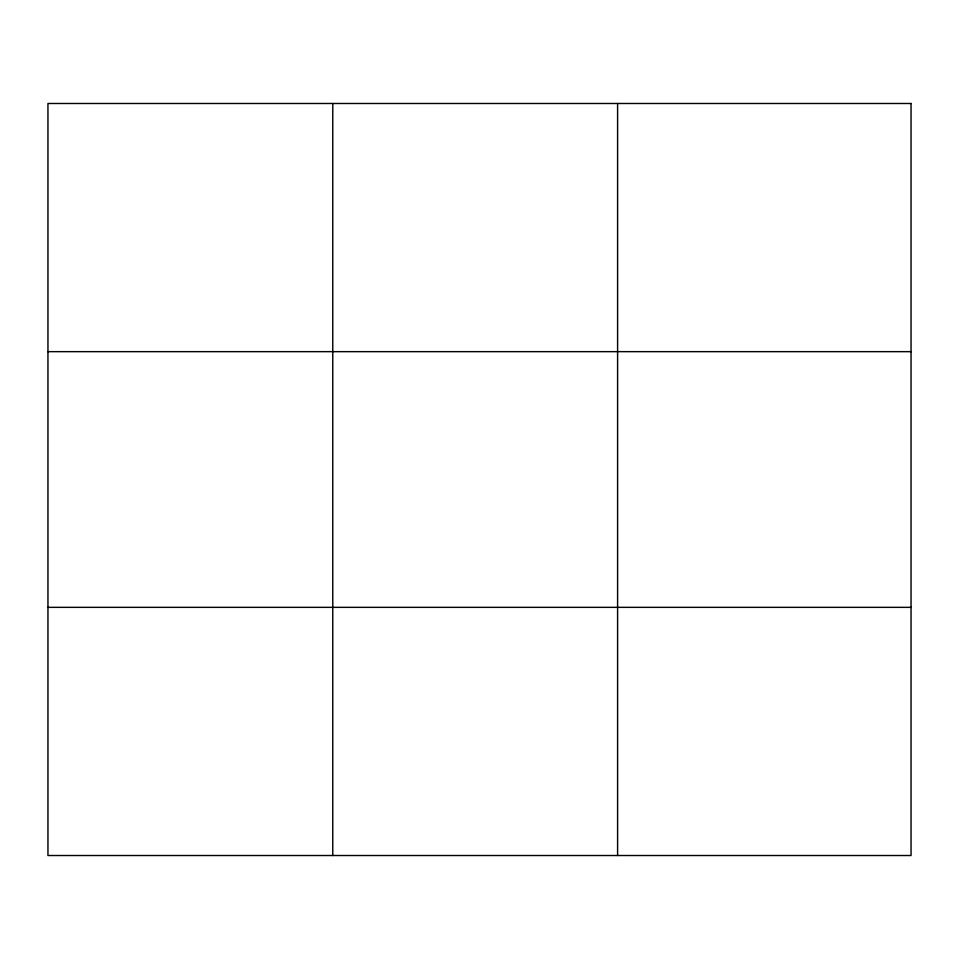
<?xml version="1.0" encoding="UTF-8"?>
<svg xmlns="http://www.w3.org/2000/svg" width="959" height="959" viewBox="0 0 959 959"><rect width="100%" height="100%" fill="white"/><g stroke="black" fill="none" stroke-linecap="round" stroke-linejoin="round"><path stroke-width="1.44" d="M332.773 103.488L332.773 855.512M617.596 103.488L617.596 855.512M47.95 351.653L911.05 351.653M47.95 607.347L911.05 607.347M911.05 103.488L911.05 855.512L47.95 855.512L47.95 103.488L911.05 103.488"/></g></svg>
